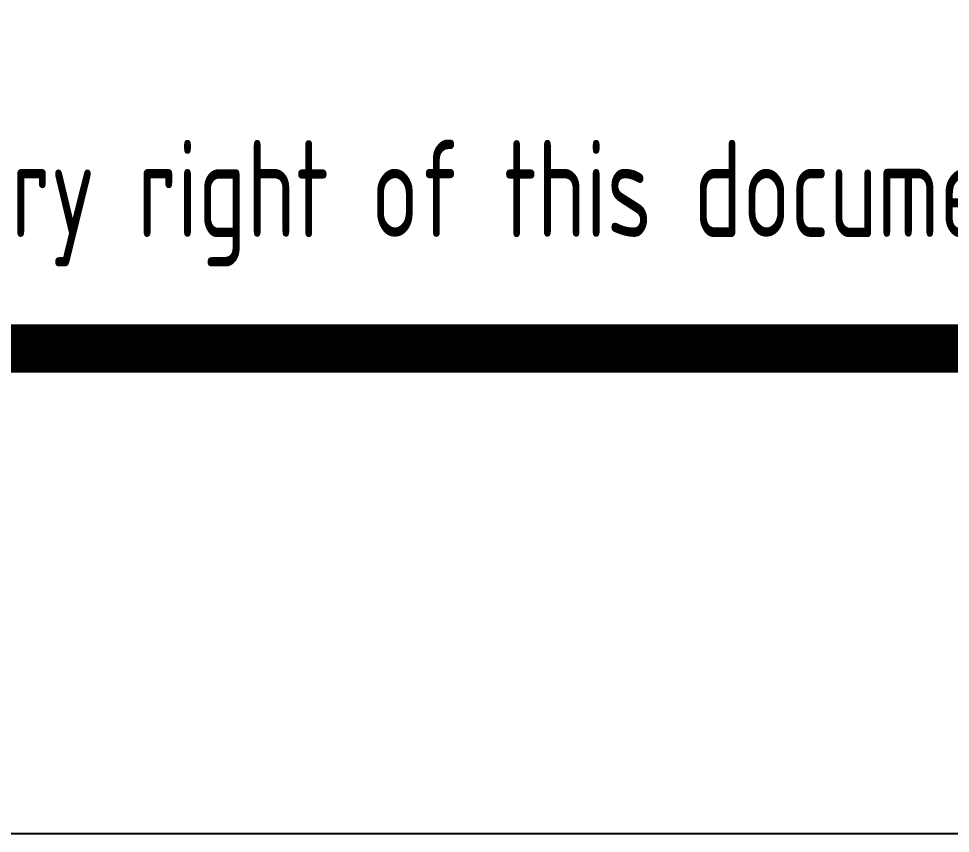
# Model space of a CAD drawing. Extents: x 5025702 to 7068445, y -422737 to 2032183.
# Drawn here: x 5092555 to 5094477, y -422737 to -421057 of the extents above; entities that cross this region are included whole.
import ezdxf
from ezdxf.enums import TextEntityAlignment as Align

# ---------------------------------------------------------------- set-up
doc = ezdxf.new("R2010")
doc.units = 0
doc.header["$LTSCALE"] = 1000
doc.header["$MEASUREMENT"] = 0
doc.layers.get('0').update_dxf_attribs({"linetype": 'CONTINUOUS'})
doc.layers.add('PUB_TITLE', color=4, linetype='CONTINUOUS')
doc.styles.add('AHD', font='sceie.shx', dxfattribs={"width": 0.7, "bigfont": 'sceic.shx'})

msp = doc.modelspace()

# ---------------------------------------------------------------- linework, layer by layer
msp.add_line((5090807.2, -421737.3), (5108807.2, -421737.3))
at = {"layer": 'PUB_TITLE', "color": 4}
msp.add_lwpolyline([(5025707.2, -422737.3), (5109807.2, -422737.3), (5109807.2, -363337.3), (5025707.2, -363337.3)], close=True, dxfattribs=at)
at = {"layer": 'PUB_TITLE', "color": 4, "const_width": 100}
msp.add_lwpolyline([(5028207.2, -421737.3), (5108807.2, -421737.3), (5108807.2, -364337.3), (5028207.2, -364337.3)], close=True, dxfattribs=at)

# ---------------------------------------------------------------- texts
at = {"style": 'AHD', "width": 0.8}
msp.add_text('The proprietary right of this document belongs to Anhui Huadong Chemical And Medical Engineering  Co.,Ltd.  and any replication or transfer to the 3rd. side is forbidden without its permission. ', height=200, dxfattribs=at).set_placement((5099807.2, -421437.3), align=Align.MIDDLE)
msp.add_text('The proprietary right of this document belongs to Anhui Huadong Chemical And Medical Engineering  Co.,Ltd.  and any replication or transfer to the 3rd. side is forbidden without its permission. ', height=200, dxfattribs=at).set_placement((5099807.2, -421437.3), align=Align.MIDDLE)

doc.saveas('drawing.dxf')
